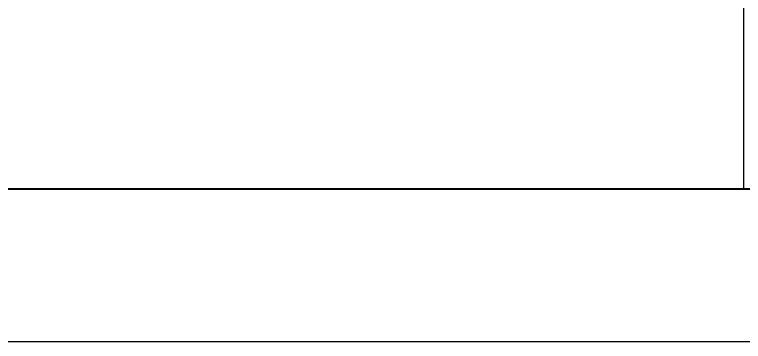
# Model space of a CAD drawing. Header units: inches. Extents: x 1397 to 20304, y -27267 to -746.
# Drawn here: x 3073.86 to 3093.02, y -9123.18 to -9114.6 of the extents above; entities that cross this region are included whole.
import ezdxf

# ---------------------------------------------------------------- set-up
doc = ezdxf.new("R2010")
doc.units = ezdxf.units.IN
doc.header["$LTSCALE"] = 17
doc.header["$MEASUREMENT"] = 0
doc.layers.add('OUTLINE', color=1, linetype='Continuous', lineweight=25)

# ---------------------------------------------------------------- blocks, each defined once
blk = doc.blocks.new('kk')
blk.add_line((-1656.537, -2491.1), (-1656.537, -2527.1))

msp = doc.modelspace()

# ---------------------------------------------------------------- hatches: boundary and pattern name
at = {"layer": 'OUTLINE'}
h = msp.add_hatch(dxfattribs=at)
h.set_pattern_fill('AR-RSHKE', color=8)
h.set_pattern_definition([(0, (-1227.799, -5796.304), (25.5, 12), [6, -5, 7, -3, 9, -4]), (0, (-1221.799, -5795.804), (25.5, 12), [5, -19, 4, -6]), (0, (-1209.799, -5797.054), (25.5, 12), [3, -31]), (90, (-1227.799, -5796.304), (-8.5, 12), [11.5, -36.5]), (90, (-1221.799, -5796.304), (-8.5, 12), [11.25, -36.75]), (90, (-1216.799, -5796.304), (-8.5, 12), [10.5, -37.5]), (90, (-1209.799, -5797.054), (-8.5, 12), [11.5, -36.5]), (90, (-1206.799, -5797.054), (-8.5, 12), [11.5, -36.5]), (90, (-1197.799, -5796.304), (-8.5, 12), [11, -37])])
h.paths.add_polyline_path([(3132.018, -9107.304), (3093.018, -9107.304), (3093.018, -9119.163), (3132.018, -9119.163)])

# ---------------------------------------------------------------- linework, layer by layer
for p, q in [((2983.459, -9119.179), (3098.713, -9119.179)), ((3065.405, -9123.179), (3098.976, -9123.179))]:
    msp.add_line(p, q)
msp.add_line((2990.555, -9119.163), (3156.018, -9119.163), dxfattribs=at)

# ---------------------------------------------------------------- block references
msp.add_blockref('kk', (4749.555, -6592.063), dxfattribs=at)

doc.saveas('drawing.dxf')
